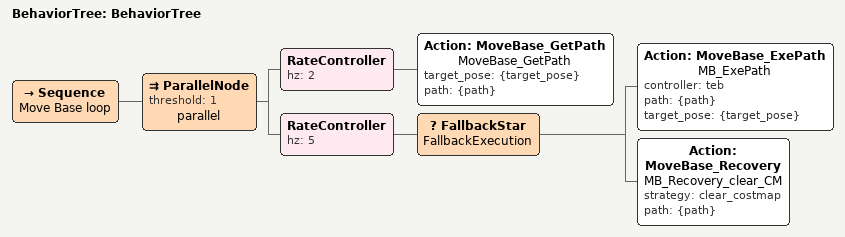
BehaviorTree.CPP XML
<root main_tree_to_execute="BehaviorTree">
  <BehaviorTree ID="BehaviorTree">
    <Sequence name="Move Base loop">
      <ParallelNode threshold="1" name="parallel">
        <RateController hz="2">
          <Action ID="MoveBase_GetPath" name="MoveBase_GetPath" target_pose="{target_pose}" path="{path}" />
        </RateController>
        <RateController hz="5">
          <FallbackStar name="FallbackExecution">
            <Action ID="MoveBase_ExePath" name="MB_ExePath" controller="teb" path="{path}" target_pose="{target_pose}"/>
            <Action ID="MoveBase_Recovery" name="MB_Recovery_clear_CM" strategy="clear_costmap" path="{path}"/>
          </FallbackStar>
        </RateController>
      </ParallelNode>
    </Sequence>
  </BehaviorTree>
</root>
